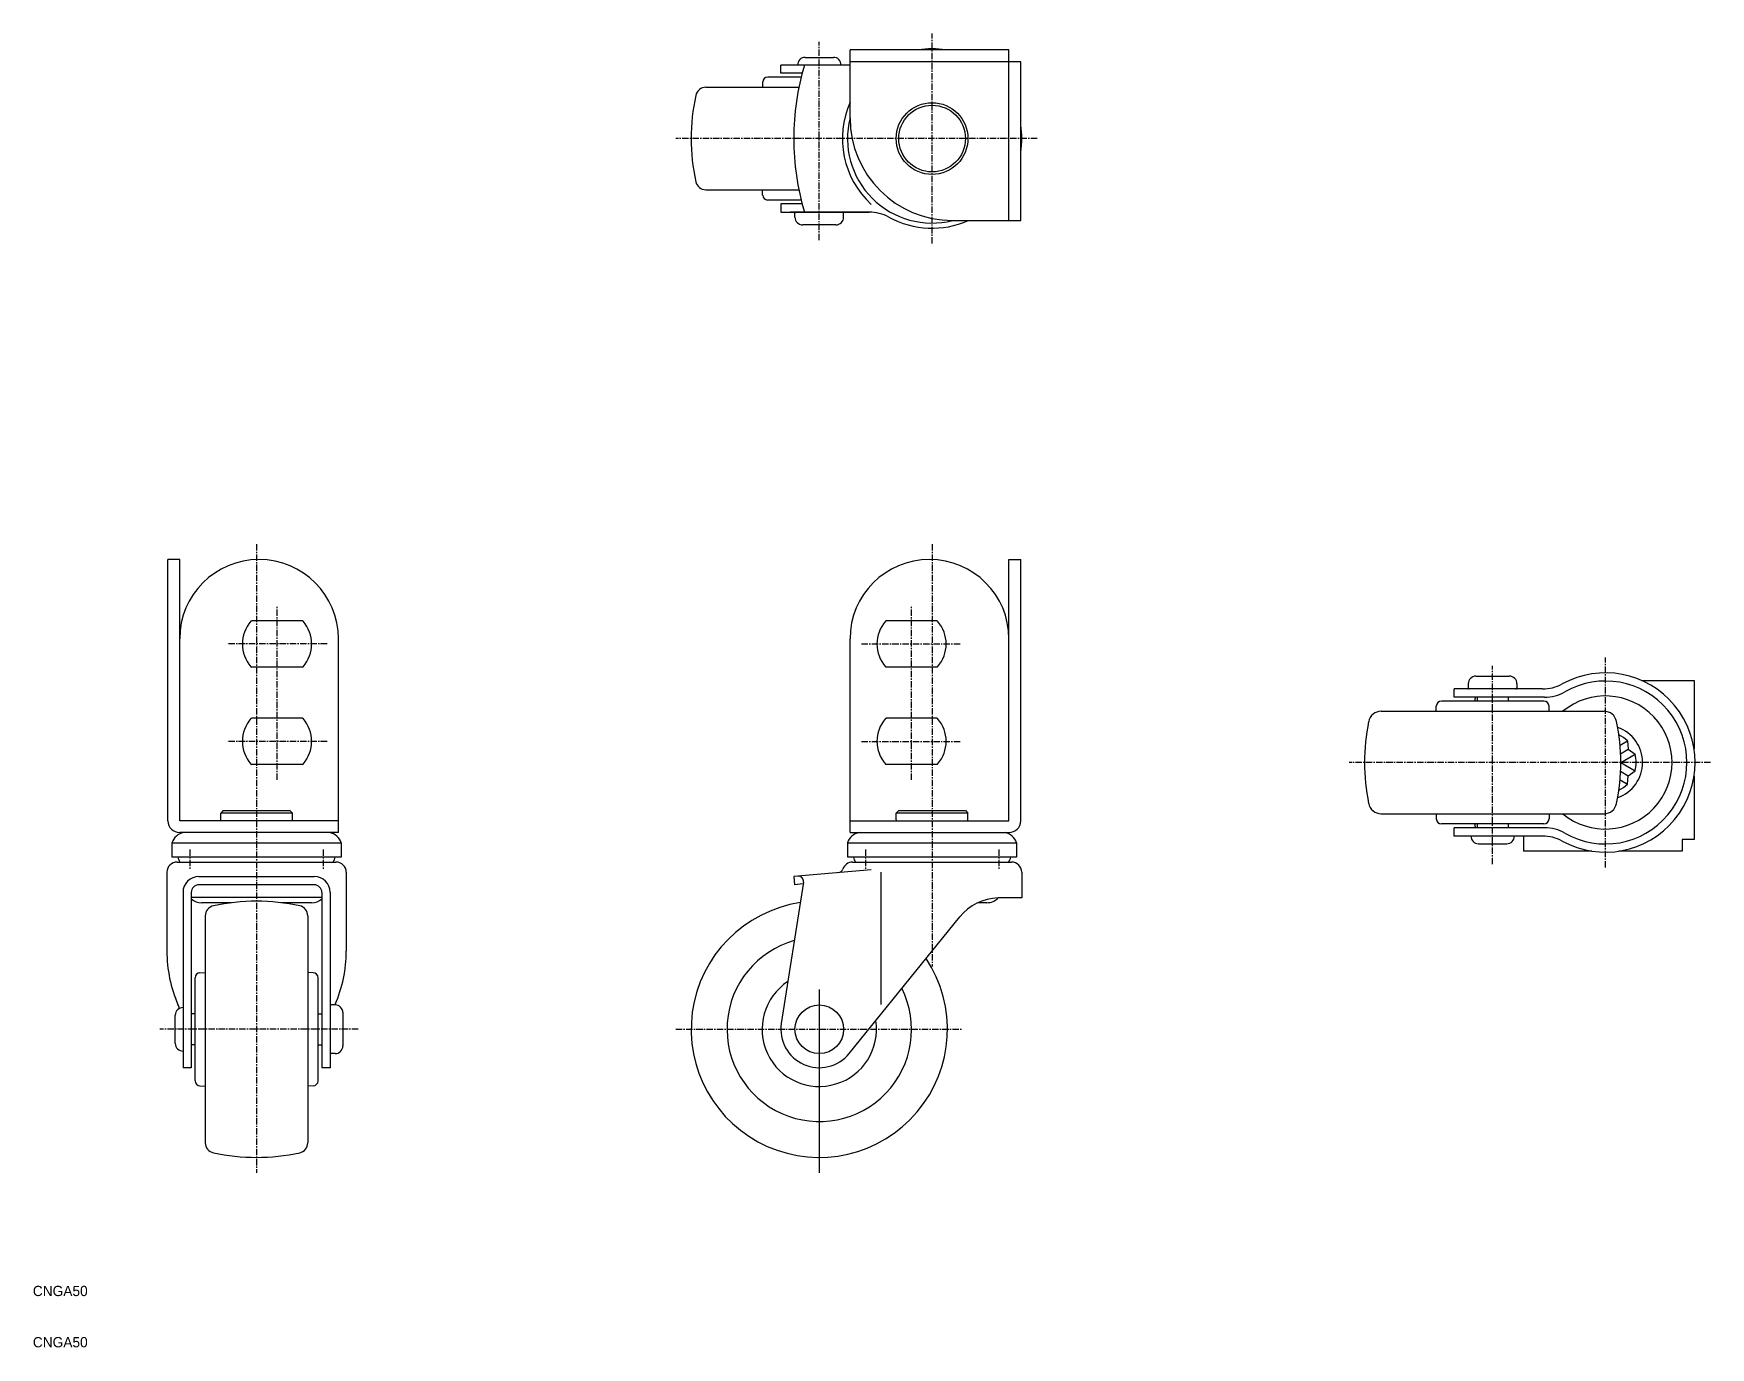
# Model space of a CAD drawing. Extents: x 10 to 337, y 10 to 266.
import ezdxf

# ---------------------------------------------------------------- set-up
doc = ezdxf.new("R2010")
doc.units = 0
doc.linetypes.add('CENTER', pattern=[2, 1.25, -0.25, 0.25, -0.25])
doc.layers.get('0').update_dxf_attribs({"linetype": 'CONTINUOUS'})
doc.layers.add('CENTER', color=1, linetype='CENTER')

msp = doc.modelspace()

# ---------------------------------------------------------------- linework, layer by layer
at = {"color": 7, "linetype": 'CONTINUOUS'}
for p, q in [((160.7, 261.77), (166.2, 261.77)), ((200.45, 263.22), (169.45, 263.22)), ((169.45, 249.92), (169.45, 263.22)), ((200.45, 229.92), (200.45, 263.22)), ((169.45, 260.27), (155.95, 260.27)), ((155.95, 258.67), (155.95, 260.27)), ((160.1, 258.67), (155.95, 258.67)), ((202.75, 260.92), (169.45, 260.92)), ((202.75, 229.92), (202.75, 260.92)), ((141.3, 255.92), (159.46, 255.92)), ((152.4, 256.97), (152.35, 255.92)), ((159.91, 257.92), (153.4, 257.92)), ((141.3, 235.92), (159.46, 235.92)), ((152.4, 234.86), (152.35, 235.92)), ((159.91, 233.92), (153.4, 233.92)), ((160.1, 233.17), (155.95, 233.17)), ((155.95, 233.17), (155.95, 231.57)), ((155.95, 231.57), (173.17, 231.57)), ((173.17, 231.57), (157.82, 231.57)), ((158.7, 230.57), (158.7, 231.37)), ((168, 231.57), (158.9, 231.57)), ((166.7, 229.07), (160.2, 229.07)), ((168.2, 230.57), (168.2, 231.37)), ((189.45, 229.92), (202.75, 229.92)), ((36.35, 112.77), (36.35, 163.77)), ((38.65, 163.77), (36.35, 163.77)), ((38.65, 112.77), (38.65, 163.77)), ((200.45, 112.77), (200.45, 163.77)), ((200.45, 163.77), (202.75, 163.77)), ((202.75, 112.77), (202.75, 163.77)), ((62.59, 151.77), (52.71, 151.77)), ((186.39, 151.77), (176.51, 151.77)), ((69.65, 110.47), (69.65, 148.27)), ((169.45, 110.47), (169.45, 148.27)), ((62.59, 142.77), (52.71, 142.77)), ((186.39, 142.77), (176.51, 142.77)), ((291.58, 140.99), (298.08, 140.99)), ((304.55, 138.49), (287.33, 138.49)), ((287.33, 136.89), (287.33, 138.49)), ((290.08, 139.49), (290.08, 138.69)), ((299.58, 139.49), (299.58, 138.69)), ((323.92, 140.14), (334.13, 140.14)), ((334.13, 140.14), (334.13, 126.78)), ((283.83, 134.14), (283.83, 135.14)), ((304.83, 136.14), (284.83, 136.14)), ((304.97, 136.89), (287.33, 136.89)), ((291.83, 136.89), (291.83, 136.14)), ((297.83, 136.89), (297.83, 136.14)), ((305.83, 134.14), (305.83, 135.14)), ((62.59, 132.77), (52.71, 132.77)), ((186.39, 132.77), (176.51, 132.77)), ((273.09, 134.14), (316.57, 134.14)), ((319.69, 127.52), (321.13, 128.35)), ((321.13, 128.35), (321.29, 126.72)), ((319.79, 125.85), (321.29, 126.72)), ((319.83, 124.14), (322.63, 125.75)), ((321.29, 126.72), (322.63, 125.75)), ((62.59, 123.77), (52.71, 123.77)), ((186.39, 123.77), (176.51, 123.77)), ((319.79, 122.43), (321.29, 121.56)), ((319.83, 124.14), (322.63, 122.52)), ((321.13, 119.92), (321.29, 121.56)), ((321.29, 121.56), (322.63, 122.52)), ((334.13, 121.5), (334.13, 109.14)), ((319.69, 120.76), (321.13, 119.92)), ((47.15, 114.77), (46.65, 114.27)), ((47.15, 114.77), (60.15, 114.77)), ((60.15, 114.77), (60.65, 114.27)), ((178.95, 114.77), (178.45, 114.27)), ((178.95, 114.77), (191.95, 114.77)), ((191.95, 114.77), (192.45, 114.27)), ((53.65, 112.77), (38.65, 112.77)), ((60.65, 114.27), (46.65, 114.27)), ((46.65, 112.97), (46.65, 114.27)), ((69.65, 112.77), (53.65, 112.77)), ((60.65, 112.97), (60.65, 114.27)), ((169.45, 112.77), (185.45, 112.77)), ((192.45, 114.27), (178.45, 114.27)), ((178.45, 112.97), (178.45, 114.27)), ((178.65, 112.77), (200.45, 112.77)), ((192.45, 112.97), (192.45, 114.27)), ((273.09, 114.14), (316.57, 114.14)), ((283.83, 114.14), (283.83, 113.14)), ((304.83, 112.14), (284.83, 112.14)), ((304.97, 111.39), (287.33, 111.39)), ((287.33, 109.79), (287.33, 111.39)), ((291.83, 112.14), (291.83, 111.39)), ((297.83, 112.14), (297.83, 111.39)), ((305.83, 114.14), (305.83, 113.14)), ((37.15, 108.47), (70.15, 108.47)), ((37.15, 108.47), (37.15, 105.67)), ((53.65, 110.47), (38.65, 110.47)), ((69.65, 110.47), (53.65, 110.47)), ((70.15, 108.47), (70.15, 105.67)), ((168.95, 108.47), (201.95, 108.47)), ((168.95, 108.47), (168.95, 105.67)), ((169.45, 110.47), (200.45, 110.47)), ((201.95, 108.47), (201.95, 105.67)), ((304.55, 109.79), (287.33, 109.79)), ((292.08, 108.29), (297.58, 108.29)), ((300.83, 109.79), (300.83, 106.84)), ((334.13, 109.14), (331.83, 109.14)), ((331.83, 109.14), (331.83, 106.84)), ((70.15, 105.67), (37.15, 105.67)), ((38.15, 104.71), (69.15, 104.71)), ((201.95, 105.67), (168.95, 105.67)), ((169.95, 104.71), (200.95, 104.71)), ((314.19, 106.84), (300.83, 106.84)), ((331.83, 106.84), (319.47, 106.84)), ((36.15, 102.71), (36.15, 87.32)), ((42.4, 101.88), (64.9, 101.88)), ((71.15, 102.71), (71.15, 87.32)), ((173.57, 103.2), (158.45, 101.88)), ((158.45, 101.88), (158.59, 100.28)), ((175.43, 102.71), (175.43, 76.92)), ((202.95, 102.71), (202.95, 97.71)), ((39.3, 98.78), (39.3, 64.57)), ((40.9, 98.78), (40.9, 64.57)), ((64.9, 100.28), (42.4, 100.28)), ((66.4, 98.78), (66.4, 64.57)), ((68, 98.78), (68, 64.57)), ((160.36, 100.8), (156.04, 73.23)), ((160.3, 100.43), (158.59, 100.28)), ((66.4, 97.82), (40.9, 97.82)), ((48.77, 96.77), (42.93, 96.77)), ((64.37, 96.77), (58.53, 96.77)), ((196.17, 96.77), (194.4, 96.77)), ((202.95, 97.71), (198.63, 97.71)), ((43.65, 94.22), (43.65, 49.92)), ((63.65, 94.22), (63.65, 49.92)), ((169.28, 67.35), (190.86, 94)), ((41.65, 62.02), (41.65, 82.12)), ((42.6, 83.12), (43.65, 83.17)), ((64.7, 83.12), (63.65, 83.17)), ((65.65, 62.02), (65.65, 82.12)), ((69, 76.82), (68.2, 76.82)), ((70.5, 75.32), (70.5, 68.82)), ((37.8, 69.32), (37.8, 74.82)), ((41.65, 75.07), (40.9, 75.07)), ((65.65, 75.07), (66.4, 75.07)), ((41.65, 69.07), (40.9, 69.07)), ((65.65, 69.07), (66.4, 69.07)), ((69, 67.32), (68.2, 67.32)), ((40.9, 64.57), (39.3, 64.57)), ((68, 64.57), (66.4, 64.57)), ((42.6, 61.02), (43.65, 60.96)), ((64.7, 61.02), (63.65, 60.96))]:
    msp.add_line(p, q, dxfattribs=at)
for centre, radius in [((185.45, 245.92), 7), ((185.45, 245.92), 6.5), ((163.45, 72.07), 4.75)]:
    msp.add_circle(centre, radius, dxfattribs=at)
for centre, radius, start, end in [((160.7, 260.27), 1.5, 90, 180), ((166.2, 260.27), 1.5, 0, 90), ((185.45, 245.92), 17.5, 81.3294, 98.6706), ((208.45, 245.92), 50, 163.3216, 196.6784), ((141.3, 253.92), 2, 90, 167.8468), ((153.4, 256.92), 1, 90, 177), ((178.45, 245.92), 40, 167.8468, 192.1532), ((185.45, 245.92), 17.5, 156.1045, 227.2469), ((185.45, 245.92), 16.5, 165.8589, 284.1411), ((189.45, 249.92), 20, 180, 270), ((185.45, 245.92), 17.5, 351.3294, 8.6706), ((141.3, 237.92), 2, 192.1532, 270), ((153.4, 234.92), 1, 183, 270), ((158.9, 231.37), 0.2, 90, 182.2046), ((160.2, 230.57), 1.5, 180, 270), ((166.7, 230.57), 1.5, 270, 0), ((168, 231.37), 0.2, 357.7954, 90), ((173.17, 223.57), 8, 61.2195, 90), ((185.45, 245.92), 17.5, 241.2195, 293.8955), ((54.15, 148.27), 15.5, 0, 180), ((184.95, 148.27), 15.5, 0, 180), ((57.65, 147.27), 6.75, 138.9674, 221.0326), ((52.71, 151.57), 0.2, 90, 138.9674), ((62.59, 151.57), 0.2, 41.0326, 90), ((57.65, 147.27), 6.75, 318.9674, 41.0326), ((181.45, 147.27), 6.75, 138.9674, 221.0326), ((176.51, 151.57), 0.2, 90, 138.9674), ((186.39, 151.57), 0.2, 41.0326, 90), ((181.45, 147.27), 6.75, 318.9674, 41.0326), ((52.71, 142.97), 0.2, 221.0326, 270), ((62.59, 142.97), 0.2, 270, 318.9674), ((176.51, 142.97), 0.2, 221.0326, 270), ((186.39, 142.97), 0.2, 270, 318.9674), ((291.58, 139.49), 1.5, 90, 180), ((298.08, 139.49), 1.5, 0, 90), ((316.83, 124.14), 17.5, 241.2195, 118.7805), ((290.28, 138.69), 0.2, 177.7954, 270), ((299.38, 138.69), 0.2, 270, 2.2046), ((304.55, 146.49), 8, 270, 298.7805), ((304.97, 144.89), 8, 270, 299.7498), ((316.83, 124.14), 15.9, 240.2502, 119.7498), ((284.83, 135.14), 1, 90, 180), ((339.83, 124.14), 50, 165.2264, 166.1135), ((304.83, 135.14), 1, 0, 90), ((316.83, 124.14), 13, 230.2849, 129.7151), ((57.65, 128.27), 6.75, 138.9674, 221.0326), ((52.71, 132.57), 0.2, 90, 138.9674), ((62.59, 132.57), 0.2, 41.0326, 90), ((57.65, 128.27), 6.75, 318.9674, 41.0326), ((181.45, 128.27), 6.75, 138.9674, 221.0326), ((176.51, 132.57), 0.2, 90, 138.9674), ((186.39, 132.57), 0.2, 41.0326, 90), ((181.45, 128.27), 6.75, 318.9674, 41.0326), ((309.83, 124.14), 40, 168.463, 191.537), ((273.09, 131.64), 2.5, 90, 168.463), ((316.57, 131.64), 2.5, 11.537, 90), ((279.83, 124.14), 40, 348.463, 11.537), ((316.83, 124.14), 7.26, 289.3822, 70.6178), ((316.83, 124.14), 6.02, 44.4266, 64.0799), ((316.83, 124.14), 6.02, 344.4266, 15.5734), ((52.71, 123.97), 0.2, 221.0326, 270), ((62.59, 123.97), 0.2, 270, 318.9674), ((176.51, 123.97), 0.2, 221.0326, 270), ((186.39, 123.97), 0.2, 270, 318.9674), ((316.83, 124.14), 6.02, 295.9201, 315.5734), ((273.09, 116.64), 2.5, 191.537, 270), ((316.57, 116.64), 2.5, 270, 348.463), ((38.65, 112.77), 2.3, 180, 270), ((178.65, 112.97), 0.2, 180, 270), ((192.25, 112.97), 0.2, 270, 0), ((200.45, 112.77), 2.3, 270, 360), ((284.83, 113.14), 1, 180, 270), ((339.83, 124.14), 50, 193.8865, 194.7736), ((304.83, 113.14), 1, 270, 0), ((304.97, 103.39), 8, 60.2502, 90), ((40, 107.53), 3, 101.5188, 161.7483), ((67.3, 107.53), 3, 18.2517, 78.4812), ((171.8, 107.53), 3, 101.5188, 161.7483), ((199.1, 107.53), 3, 18.2517, 78.4812), ((292.08, 109.79), 1.5, 180, 270), ((297.58, 109.79), 1.5, 270, 0), ((304.55, 101.79), 8, 61.2195, 90), ((38.15, 102.71), 2, 90, 180), ((40.65, 106.09), 2.38, 190.1642, 215.4387), ((66.65, 106.09), 2.38, 324.5613, 349.8358), ((69.15, 102.71), 2, 0, 90), ((169.95, 102.71), 2, 90, 161.956), ((172.45, 106.09), 2.38, 190.1642, 215.4387), ((198.45, 106.09), 2.38, 324.5613, 349.8358), ((200.95, 102.71), 2, 360, 90), ((42.4, 98.78), 3.1, 90, 180), ((64.9, 98.78), 3.1, 0, 90), ((159.37, 100.96), 1, 351.1037, 95), ((167.1, 103.64), 1, 275, 341.956), ((42.4, 98.78), 1.5, 90, 180), ((64.9, 98.78), 1.5, 0, 90), ((42.93, 99.77), 3, 227.4214, 270), ((45.65, 94.22), 2, 102.1532, 180), ((53.65, 57.07), 40, 77.8468, 102.1532), ((61.65, 94.22), 2, 0, 77.8468), ((64.37, 99.77), 3, 270, 312.5786), ((163.45, 72.07), 25, 98.5613, 33.5424), ((198.63, 87.71), 10, 91.6615, 141), ((196.17, 99.77), 3, 270, 316.4857), ((198.63, 87.71), 10, 90, 91.6615), ((163.45, 72.07), 18, 105.728, 26.3757), ((62.29, 87.32), 26.14, 180, 203.4561), ((45.01, 87.32), 26.14, 336.5439, 0), ((42.65, 82.12), 1, 93, 180), ((64.65, 82.12), 1, 0, 87), ((163.45, 72.07), 11.16, 123.3376, 8.766), ((39.3, 74.82), 1.5, 90, 180), ((27.38, 72.16), 11.92, 19.5719, 23.5155), ((68.2, 76.62), 0.2, 87.7954, 180), ((79.92, 72.16), 11.92, 156.4845, 156.9843), ((69, 75.32), 1.5, 0, 90), ((163.45, 72.07), 7.5, 171.1037, 321), ((39.3, 69.32), 1.5, 180, 270), ((69, 68.82), 1.5, 270, 0), ((68.2, 67.52), 0.2, 180, 272.2046), ((42.65, 62.02), 1, 180, 267), ((64.65, 62.02), 1, 273, 0), ((45.65, 49.92), 2, 180, 257.8468), ((61.65, 49.92), 2, 282.1532, 0), ((53.65, 87.07), 40, 257.8468, 282.1532)]:
    msp.add_arc(centre, radius, start, end, dxfattribs=at)
at = {"layer": 'CENTER', "color": 1, "linetype": 'CENTER'}
for p, q in [((185.45, 225.42), (185.45, 266.42)), ((163.45, 226.07), (163.45, 264.77)), ((205.95, 245.92), (135.45, 245.92)), ((53.65, 166.76), (53.65, 44.07)), ((185.45, 166.76), (185.45, 84.32)), ((57.65, 120.77), (57.65, 154.77)), ((181.45, 120.77), (181.45, 154.77)), ((67.4, 147.27), (47.9, 147.27)), ((171.7, 147.27), (191.2, 147.27)), ((316.83, 103.64), (316.83, 144.64)), ((294.83, 104.29), (294.83, 142.99)), ((67.4, 128.27), (47.9, 128.27)), ((171.7, 128.27), (191.2, 128.27)), ((337.33, 124.14), (266.83, 124.14)), ((40.65, 107.17), (40.65, 103.21)), ((66.65, 107.17), (66.65, 103.21)), ((172.45, 107.17), (172.45, 103.21)), ((198.45, 107.17), (198.45, 103.21)), ((163.45, 79.82), (163.45, 44.07)), ((163.45, 79.57), (163.45, 44.07)), ((73.5, 72.07), (34.8, 72.07)), ((135.45, 72.07), (191.45, 72.07)), ((135.45, 72.07), (191.45, 72.07))]:
    msp.add_line(p, q, dxfattribs=at)

# ---------------------------------------------------------------- texts
at = {"color": 7, "linetype": 'CONTINUOUS'}
for p in [(10, 20), (10, 10)]:
    msp.add_text('CNGA50', height=2, dxfattribs=at).set_placement(p)

doc.saveas('drawing.dxf')
